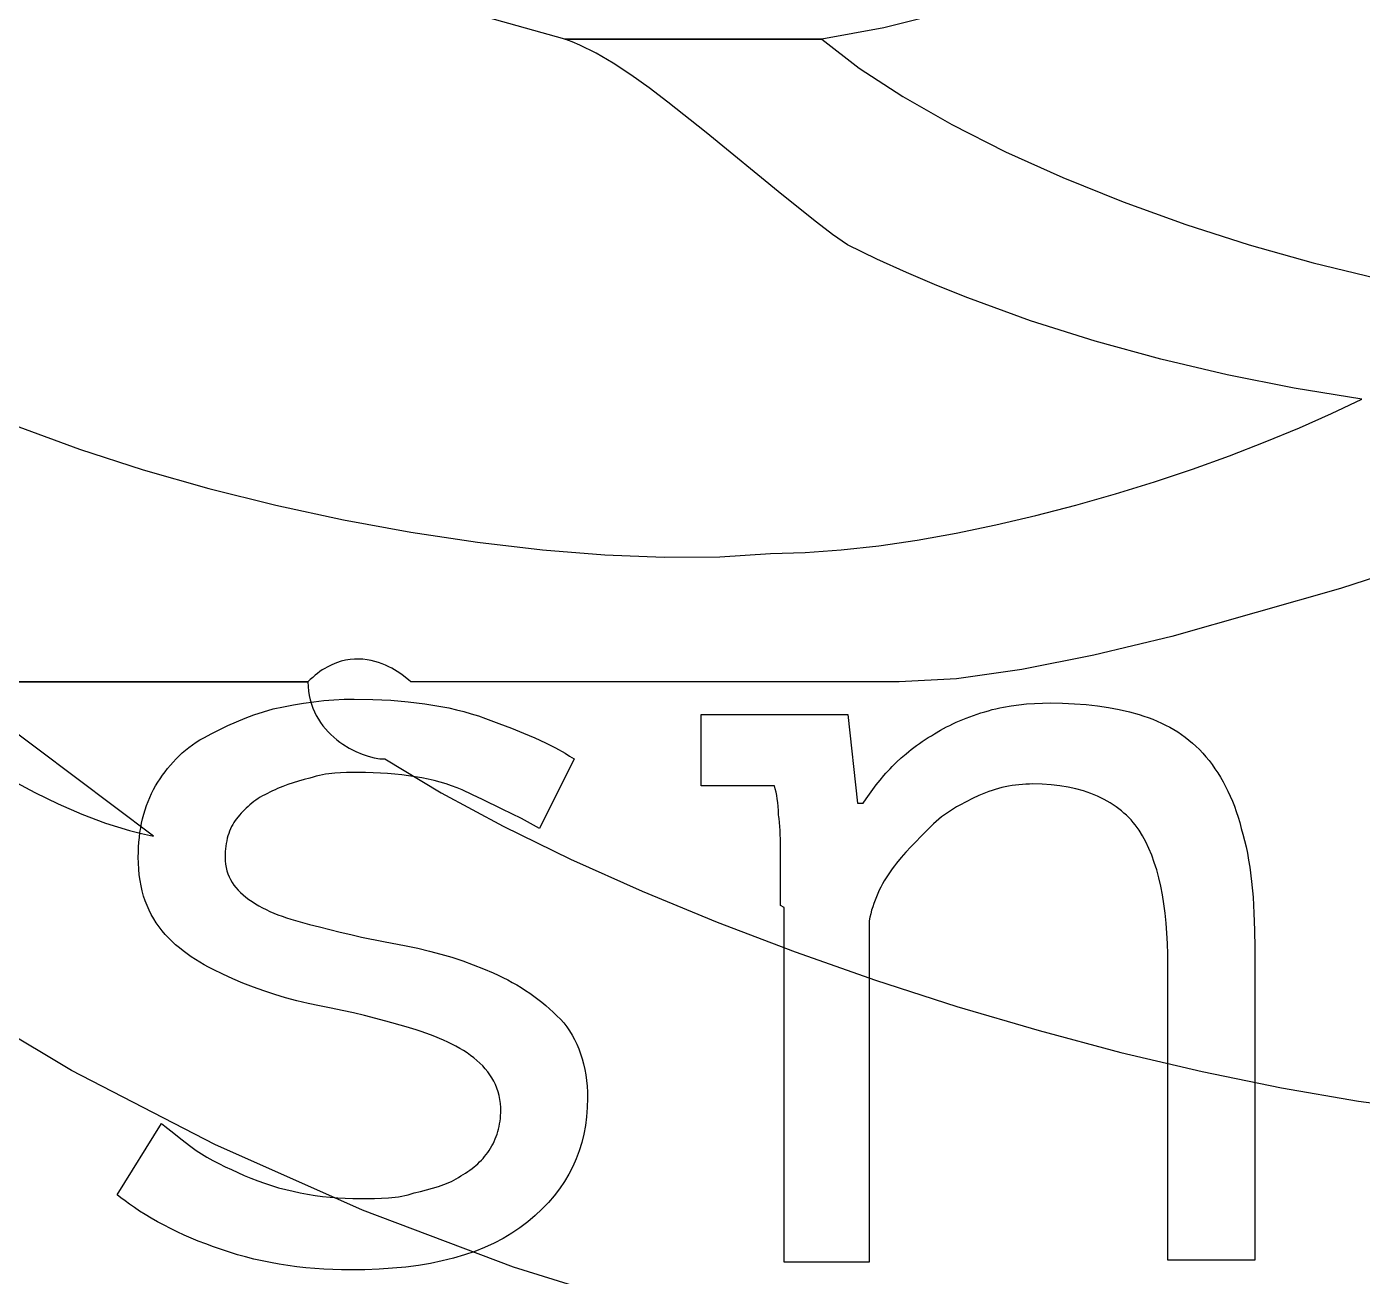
# Model space of a CAD drawing. Extents: x 111.8 to 210.7, y -80.1 to -34.2.
# Drawn here: x 198.158 to 199.99, y -75.881 to -74.166 of the extents above; entities that cross this region are included whole.
import ezdxf

# ---------------------------------------------------------------- set-up
doc = ezdxf.new("R2010")
doc.units = 0
doc.layers.add('BLACK', color=7, linetype='CONTINUOUS')

msp = doc.modelspace()

# ---------------------------------------------------------------- linework, layer by layer
at = {"layer": 'BLACK', "linetype": 'CONTINUOUS'}
for p, q in [((198.896098, -74.183476), (198.644803, -74.112939)), ((199.415966, -74.147518), (199.333537, -74.167822)), ((199.333537, -74.167822), (199.248783, -74.183476)), ((198.906219, -74.187189), (198.896098, -74.183476)), ((198.896098, -74.183476), (199.248783, -74.183476)), ((199.248783, -74.183476), (198.896098, -74.183476)), ((198.916728, -74.191683), (198.906219, -74.187189)), ((198.938804, -74.202834), (198.916728, -74.191683)), ((199.248783, -74.183476), (199.299836, -74.223085)), ((198.962121, -74.216568), (198.938804, -74.202834)), ((198.986471, -74.232524), (198.962121, -74.216568)), ((199.011647, -74.25034), (198.986471, -74.232524)), ((199.299836, -74.223085), (199.35962, -74.262281)), ((199.037444, -74.269653), (199.011647, -74.25034)), ((199.090072, -74.311329), (199.037444, -74.269653)), ((199.35962, -74.262281), (199.426947, -74.300649)), ((199.426947, -74.300649), (199.500628, -74.337778)), ((199.193675, -74.396746), (199.090072, -74.311329)), ((199.500628, -74.337778), (199.579475, -74.373254)), ((199.579475, -74.373254), (199.662301, -74.406663)), ((199.241344, -74.434701), (199.193675, -74.396746)), ((199.662301, -74.406663), (199.747916, -74.437592)), ((199.263421, -74.451225), (199.241344, -74.434701)), ((199.747916, -74.437592), (199.835132, -74.465628)), ((199.284053, -74.46563), (199.263421, -74.451225)), ((199.324136, -74.485055), (199.284053, -74.46563)), ((199.835132, -74.465628), (199.922762, -74.490357)), ((199.364993, -74.503654), (199.324136, -74.485055)), ((199.922762, -74.490357), (200.009617, -74.511367)), ((199.406575, -74.521426), (199.364993, -74.503654)), ((199.448827, -74.538372), (199.406575, -74.521426)), ((199.535141, -74.569783), (199.448827, -74.538372)), ((199.62352, -74.597888), (199.535141, -74.569783)), ((199.713553, -74.622687), (199.62352, -74.597888)), ((199.804825, -74.644179), (199.713553, -74.622687)), ((199.896922, -74.662365), (199.804825, -74.644179)), ((199.989433, -74.677244), (199.896922, -74.662365)), ((199.948161, -74.697057), (199.989433, -74.677244)), ((199.903946, -74.716714), (199.948161, -74.697057)), ((198.14663, -74.715266), (198.229946, -74.745928)), ((199.857147, -74.736062), (199.903946, -74.716714)), ((198.229946, -74.745928), (198.317189, -74.774163)), ((199.808127, -74.754944), (199.857147, -74.736062)), ((199.757247, -74.773207), (199.808127, -74.754944)), ((198.317189, -74.774163), (198.407325, -74.799814)), ((199.704869, -74.790695), (199.757247, -74.773207)), ((198.407325, -74.799814), (198.49932, -74.822726)), ((199.651354, -74.807253), (199.704869, -74.790695)), ((198.49932, -74.822726), (198.592142, -74.842746)), ((199.542362, -74.83696), (199.597064, -74.822726)), ((199.597064, -74.822726), (199.651354, -74.807253)), ((199.487607, -74.849798), (199.542362, -74.83696)), ((198.592142, -74.842746), (198.684758, -74.859718)), ((198.684758, -74.859718), (198.776133, -74.873486)), ((199.433162, -74.861087), (199.487607, -74.849798)), ((200.205463, -74.857999), (199.960303, -74.936872)), ((198.776133, -74.873486), (198.865235, -74.883896)), ((199.275304, -74.884103), (199.326649, -74.878394)), ((199.326649, -74.878394), (199.379389, -74.87067)), ((199.379389, -74.87067), (199.433162, -74.861087)), ((198.865235, -74.883896), (198.95103, -74.890794)), ((198.95103, -74.890794), (199.032486, -74.894023)), ((199.032486, -74.894023), (199.108568, -74.893428)), ((199.108568, -74.893428), (199.178244, -74.888856)), ((199.178244, -74.888856), (199.225715, -74.887642)), ((199.225715, -74.887642), (199.275304, -74.884103)), ((199.960303, -74.936872), (199.728782, -75.002932)), ((199.728782, -75.002932), (199.621881, -75.028704)), ((198.576216, -75.041665), (198.569735, -75.044952)), ((198.582632, -75.039011), (198.576216, -75.041665)), ((198.588971, -75.036951), (198.582632, -75.039011)), ((198.59522, -75.035446), (198.588971, -75.036951)), ((198.601365, -75.034458), (198.59522, -75.035446)), ((198.607394, -75.033948), (198.601365, -75.034458)), ((198.613295, -75.033877), (198.607394, -75.033948)), ((198.619053, -75.034206), (198.613295, -75.033877)), ((198.624656, -75.034897), (198.619053, -75.034206)), ((198.630091, -75.035911), (198.624656, -75.034897)), ((198.635345, -75.037209), (198.630091, -75.035911)), ((198.640406, -75.038752), (198.635345, -75.037209)), ((198.64526, -75.040503), (198.640406, -75.038752)), ((198.649895, -75.04242), (198.64526, -75.040503)), ((198.654297, -75.044468), (198.649895, -75.04242)), ((199.621881, -75.028704), (199.522886, -75.048327)), ((198.546729, -75.062), (198.543424, -75.065204)), ((198.550034, -75.058998), (198.546729, -75.062)), ((198.553335, -75.056193), (198.550034, -75.058998)), ((198.556631, -75.05358), (198.553335, -75.056193)), ((198.55992, -75.051154), (198.556631, -75.05358)), ((198.563202, -75.048911), (198.55992, -75.051154)), ((198.566474, -75.046845), (198.563202, -75.048911)), ((198.569735, -75.044952), (198.566474, -75.046845)), ((198.658453, -75.046605), (198.654297, -75.044468)), ((198.662352, -75.048794), (198.658453, -75.046605)), ((198.665979, -75.050996), (198.662352, -75.048794)), ((198.672368, -75.055284), (198.665979, -75.050996)), ((198.677517, -75.059159), (198.672368, -75.055284)), ((198.681323, -75.062311), (198.677517, -75.059159)), ((199.433293, -75.060821), (199.354602, -75.065204)), ((199.522886, -75.048327), (199.433293, -75.060821)), ((198.331797, -75.276818), (198.049636, -75.065202)), ((198.049636, -75.065202), (198.543414, -75.065202)), ((198.543414, -75.065202), (198.049636, -75.065202)), ((198.543414, -75.065202), (198.543617, -75.071711)), ((198.543415, -75.065202), (198.543414, -75.065202)), ((198.543415, -75.065203), (198.543415, -75.065202)), ((198.543416, -75.065203), (198.543415, -75.065203)), ((198.543417, -75.065203), (198.543416, -75.065203)), ((198.543418, -75.065203), (198.543417, -75.065203)), ((198.543419, -75.065203), (198.543418, -75.065203)), ((198.54342, -75.065204), (198.543419, -75.065203)), ((198.543422, -75.065204), (198.54342, -75.065204)), ((198.543424, -75.065204), (198.543422, -75.065204)), ((198.543617, -75.071711), (198.544214, -75.078013)), ((198.544214, -75.078013), (198.545186, -75.08411)), ((198.684492, -75.065204), (198.681323, -75.062311)), ((199.354602, -75.065204), (198.684492, -75.065204)), ((198.509797, -75.099262), (198.523687, -75.096693)), ((198.523687, -75.096693), (198.537578, -75.094435)), ((198.537578, -75.094435), (198.551468, -75.092518)), ((198.545186, -75.08411), (198.546513, -75.089999)), ((198.546513, -75.089999), (198.548176, -75.095682)), ((198.548176, -75.095682), (198.550155, -75.101159)), ((198.551468, -75.092518), (198.565359, -75.090973)), ((198.565359, -75.090973), (198.57925, -75.089831)), ((198.57925, -75.089831), (198.59314, -75.089123)), ((198.59314, -75.089123), (198.607031, -75.08888)), ((198.607031, -75.08888), (198.632451, -75.089258)), ((198.632451, -75.089258), (198.657095, -75.09041)), ((198.657095, -75.09041), (198.680933, -75.092369)), ((198.680933, -75.092369), (198.703935, -75.095164)), ((198.703935, -75.095164), (198.726068, -75.098828)), ((199.497809, -75.099752), (199.508253, -75.097918)), ((199.508253, -75.097918), (199.518851, -75.096486)), ((199.518851, -75.096486), (199.529574, -75.095427)), ((199.529574, -75.095427), (199.54039, -75.094708)), ((199.54039, -75.094708), (199.551268, -75.0943)), ((199.551268, -75.0943), (199.562177, -75.094171)), ((199.562177, -75.094171), (199.57891, -75.094419)), ((199.57891, -75.094419), (199.595332, -75.095163)), ((199.595332, -75.095163), (199.611383, -75.096403)), ((199.611383, -75.096403), (199.627, -75.09814)), ((199.627, -75.09814), (199.64212, -75.100372)), ((198.445304, -75.119968), (198.457164, -75.115131)), ((198.457164, -75.115131), (198.469489, -75.110543)), ((198.469489, -75.110543), (198.482372, -75.106202)), ((198.482372, -75.106202), (198.495906, -75.102109)), ((198.495906, -75.102109), (198.509797, -75.099262)), ((198.550155, -75.101159), (198.552431, -75.106428)), ((198.552431, -75.106428), (198.554985, -75.111491)), ((198.554985, -75.111491), (198.557797, -75.116348)), ((198.557797, -75.116348), (198.560848, -75.120997)), ((198.726068, -75.098828), (198.736799, -75.100995)), ((198.736799, -75.100995), (198.747301, -75.103391)), ((198.747301, -75.103391), (198.757571, -75.106019)), ((198.757571, -75.106019), (198.767605, -75.108884)), ((198.767605, -75.108884), (198.777398, -75.111989)), ((198.777398, -75.111989), (198.786947, -75.115339)), ((198.786947, -75.115339), (198.805308, -75.122175)), ((199.083281, -75.207943), (199.083281, -75.110047)), ((199.083281, -75.110047), (199.284364, -75.110047)), ((199.284364, -75.110047), (199.297593, -75.231755)), ((199.437492, -75.118646), (199.442128, -75.116692)), ((199.442128, -75.116692), (199.446861, -75.114801)), ((199.446861, -75.114801), (199.451695, -75.112971)), ((199.451695, -75.112971), (199.456633, -75.111204)), ((199.456633, -75.111204), (199.46168, -75.109499)), ((199.46168, -75.109499), (199.466839, -75.107855)), ((199.466839, -75.107855), (199.472114, -75.106274)), ((199.472114, -75.106274), (199.47751, -75.104755)), ((199.47751, -75.104755), (199.482502, -75.103328)), ((199.482502, -75.103328), (199.487551, -75.102021)), ((199.487551, -75.102021), (199.492655, -75.10083)), ((199.492655, -75.10083), (199.497809, -75.099752)), ((199.64212, -75.100372), (199.656682, -75.103101)), ((199.656682, -75.103101), (199.670625, -75.106325)), ((199.670625, -75.106325), (199.683885, -75.110046)), ((199.683885, -75.110046), (199.690272, -75.112094)), ((199.690272, -75.112094), (199.696535, -75.114273)), ((199.696535, -75.114273), (199.702674, -75.116592)), ((199.702674, -75.116592), (199.708689, -75.119058)), ((198.411586, -75.135967), (198.422608, -75.130386)), ((198.422608, -75.130386), (198.433817, -75.125053)), ((198.433817, -75.125053), (198.445304, -75.119968)), ((198.560848, -75.120997), (198.564119, -75.125441)), ((198.564119, -75.125441), (198.56759, -75.129677)), ((198.56759, -75.129677), (198.571241, -75.133707)), ((198.571241, -75.133707), (198.575055, -75.13753)), ((198.805308, -75.122175), (198.822708, -75.128857)), ((198.822708, -75.128857), (198.839177, -75.135477)), ((199.403427, -75.136505), (199.411494, -75.131668)), ((199.411494, -75.131668), (199.419839, -75.127079)), ((199.419839, -75.127079), (199.424127, -75.124878)), ((199.424127, -75.124878), (199.428495, -75.122738)), ((199.428495, -75.122738), (199.432949, -75.120661)), ((199.432949, -75.120661), (199.437492, -75.118646)), ((199.708689, -75.119058), (199.714581, -75.12168)), ((199.714581, -75.12168), (199.720348, -75.124464)), ((199.720348, -75.124464), (199.725991, -75.127418)), ((199.725991, -75.127418), (199.73151, -75.130551)), ((199.73151, -75.130551), (199.736905, -75.13387)), ((199.736905, -75.13387), (199.742176, -75.137383)), ((198.380274, -75.155108), (198.385104, -75.151528)), ((198.385104, -75.151528), (198.390109, -75.148111)), ((198.390109, -75.148111), (198.395291, -75.144865)), ((198.395291, -75.144865), (198.400656, -75.141796)), ((198.400656, -75.141796), (198.411586, -75.135967)), ((198.575055, -75.13753), (198.57901, -75.141147)), ((198.57901, -75.141147), (198.583088, -75.144557)), ((198.583088, -75.144557), (198.587269, -75.14776)), ((198.587269, -75.14776), (198.591535, -75.150756)), ((198.591535, -75.150756), (198.60024, -75.15613)), ((198.839177, -75.135477), (198.854747, -75.142128)), ((198.854747, -75.142128), (198.869449, -75.148902)), ((198.869449, -75.148902), (198.883314, -75.155894)), ((199.37499, -75.155166), (199.378731, -75.152364)), ((199.378731, -75.152364), (199.382572, -75.149602)), ((199.382572, -75.149602), (199.386518, -75.146881)), ((199.386518, -75.146881), (199.390573, -75.144208)), ((199.390573, -75.144208), (199.39474, -75.141585)), ((199.39474, -75.141585), (199.399023, -75.139016)), ((199.399023, -75.139016), (199.403427, -75.136505)), ((199.742176, -75.137383), (199.747323, -75.141097)), ((199.747323, -75.141097), (199.752346, -75.145021)), ((199.752346, -75.145021), (199.757245, -75.149161)), ((199.757245, -75.149161), (199.76202, -75.153527)), ((199.76202, -75.153527), (199.766671, -75.158125)), ((198.358606, -75.175178), (198.362622, -75.170901)), ((198.362622, -75.170901), (198.366793, -75.166747)), ((198.366793, -75.166747), (198.371123, -75.162725)), ((198.371123, -75.162725), (198.375615, -75.158843)), ((198.375615, -75.158843), (198.380274, -75.155108)), ((198.60024, -75.15613), (198.609049, -75.160676)), ((198.609049, -75.160676), (198.617806, -75.164396)), ((198.617806, -75.164396), (198.626357, -75.16729)), ((198.626357, -75.16729), (198.634546, -75.169356)), ((198.634546, -75.169356), (198.64222, -75.170596)), ((198.64222, -75.170596), (198.649222, -75.17101)), ((198.649222, -75.17101), (198.726338, -75.21724)), ((198.908656, -75.170901), (198.861031, -75.266151)), ((198.883314, -75.155894), (198.896372, -75.163196)), ((198.896372, -75.163196), (198.902609, -75.166992)), ((198.902609, -75.166992), (198.908656, -75.170901)), ((199.351301, -75.175536), (199.357662, -75.169619)), ((199.357662, -75.169619), (199.364334, -75.163764)), ((199.364334, -75.163764), (199.367795, -75.16087)), ((199.367795, -75.16087), (199.371346, -75.158002)), ((199.371346, -75.158002), (199.37499, -75.155166)), ((199.766671, -75.158125), (199.771198, -75.162963)), ((199.771198, -75.162963), (199.7756, -75.168017)), ((199.7756, -75.168017), (199.779874, -75.173257)), ((198.344015, -75.193373), (198.34745, -75.188677)), ((198.34745, -75.188677), (198.351024, -75.184074)), ((198.351024, -75.184074), (198.354741, -75.179572)), ((198.354741, -75.179572), (198.358606, -75.175178)), ((198.580242, -75.190414), (198.576133, -75.190834)), ((198.58837, -75.18984), (198.580242, -75.190414)), ((198.596406, -75.189546), (198.58837, -75.18984)), ((198.604379, -75.189437), (198.596406, -75.189546)), ((198.612322, -75.189421), (198.604379, -75.189437)), ((198.622676, -75.189515), (198.612322, -75.189421)), ((198.632895, -75.189794), (198.622676, -75.189515)), ((198.642966, -75.190259), (198.632895, -75.189794)), ((198.652878, -75.19091), (198.642966, -75.190259)), ((199.336568, -75.190658), (199.33939, -75.187551)), ((199.33939, -75.187551), (199.342273, -75.18449)), ((199.342273, -75.18449), (199.345219, -75.181484)), ((199.345219, -75.181484), (199.351301, -75.175536)), ((199.779874, -75.173257), (199.784016, -75.178683)), ((199.784016, -75.178683), (199.788023, -75.184295)), ((199.788023, -75.184295), (199.791891, -75.190093)), ((199.791891, -75.190093), (199.795614, -75.196077)), ((198.137125, -75.199941), (198.168623, -75.217059)), ((198.331627, -75.212995), (198.33451, -75.207942)), ((198.33451, -75.207942), (198.337549, -75.203014)), ((198.337549, -75.203014), (198.340716, -75.198155)), ((198.340716, -75.198155), (198.344015, -75.193373)), ((198.508944, -75.208573), (198.505412, -75.209993)), ((198.51608, -75.205958), (198.508944, -75.208573)), ((198.523341, -75.203592), (198.51608, -75.205958)), ((198.530756, -75.201411), (198.523341, -75.203592)), ((198.538358, -75.199354), (198.530756, -75.201411)), ((198.546176, -75.197359), (198.538358, -75.199354)), ((198.550611, -75.195962), (198.546176, -75.197359)), ((198.554987, -75.194739), (198.550611, -75.195962)), ((198.559309, -75.193679), (198.554987, -75.194739)), ((198.563581, -75.19277), (198.559309, -75.193679)), ((198.567806, -75.192001), (198.563581, -75.19277)), ((198.571989, -75.191359), (198.567806, -75.192001)), ((198.576133, -75.190834), (198.571989, -75.191359)), ((198.66262, -75.191747), (198.652878, -75.19091)), ((198.672179, -75.19277), (198.66262, -75.191747)), ((198.681545, -75.19398), (198.672179, -75.19277)), ((198.690705, -75.195375), (198.681545, -75.19398)), ((198.699649, -75.196956), (198.690705, -75.195375)), ((198.708363, -75.198723), (198.699649, -75.196956)), ((198.716837, -75.200677), (198.708363, -75.198723)), ((198.72506, -75.202816), (198.716837, -75.200677)), ((198.733019, -75.205142), (198.72506, -75.202816)), ((198.740702, -75.207653), (198.733019, -75.205142)), ((198.748099, -75.210351), (198.740702, -75.207653)), ((199.183823, -75.207943), (199.083281, -75.207943)), ((199.18481, -75.212036), (199.183823, -75.207943)), ((199.318554, -75.213059), (199.323391, -75.20662)), ((199.323391, -75.20662), (199.328476, -75.200181)), ((199.328476, -75.200181), (199.333809, -75.193804)), ((199.333809, -75.193804), (199.336568, -75.190658)), ((199.504935, -75.208335), (199.50033, -75.209265)), ((199.509575, -75.207528), (199.504935, -75.208335)), ((199.514254, -75.206846), (199.509575, -75.207528)), ((199.518975, -75.206288), (199.514254, -75.206846)), ((199.523743, -75.205854), (199.518975, -75.206288)), ((199.528561, -75.205544), (199.523743, -75.205854)), ((199.533434, -75.205358), (199.528561, -75.205544)), ((199.538364, -75.205296), (199.533434, -75.205358)), ((199.551044, -75.205573), (199.538364, -75.205296)), ((199.563282, -75.206397), (199.551044, -75.205573)), ((199.575071, -75.207755), (199.563282, -75.206397)), ((199.586402, -75.209637), (199.575071, -75.207755)), ((199.795614, -75.196077), (199.799191, -75.202247)), ((199.799191, -75.202247), (199.802617, -75.208603)), ((199.802617, -75.208603), (199.805887, -75.215146)), ((198.168623, -75.217059), (198.200638, -75.232731)), ((198.324092, -75.229192), (198.326418, -75.223628)), ((198.326418, -75.223628), (198.328929, -75.218226)), ((198.328929, -75.218226), (198.331627, -75.212995)), ((198.475028, -75.225389), (198.472074, -75.227356)), ((198.478091, -75.223514), (198.475028, -75.225389)), ((198.481266, -75.22174), (198.478091, -75.223514)), ((198.484557, -75.220075), (198.481266, -75.22174)), ((198.487968, -75.218526), (198.484557, -75.220075)), ((198.491441, -75.216603), (198.487968, -75.218526)), ((198.494919, -75.214795), (198.491441, -75.216603)), ((198.498404, -75.213096), (198.494919, -75.214795)), ((198.5019, -75.211498), (198.498404, -75.213096)), ((198.505412, -75.209993), (198.5019, -75.211498)), ((198.726338, -75.21724), (198.811513, -75.263108)), ((198.755197, -75.213234), (198.748099, -75.210351)), ((198.769078, -75.220066), (198.755197, -75.213234)), ((198.782896, -75.226712), (198.769078, -75.220066)), ((198.810098, -75.239693), (198.782896, -75.226712)), ((199.185766, -75.216376), (199.18481, -75.212036)), ((199.18666, -75.220965), (199.185766, -75.216376)), ((199.187461, -75.225802), (199.18666, -75.220965)), ((199.188138, -75.230887), (199.187461, -75.225802)), ((199.305531, -75.231755), (199.309624, -75.225688)), ((199.309624, -75.225688), (199.313965, -75.219436)), ((199.313965, -75.219436), (199.318554, -75.213059)), ((199.455361, -75.225269), (199.446504, -75.229646)), ((199.464281, -75.221171), (199.455361, -75.225269)), ((199.468746, -75.219248), (199.464281, -75.221171)), ((199.473216, -75.21745), (199.468746, -75.219248)), ((199.477693, -75.215776), (199.473216, -75.21745)), ((199.482182, -75.214226), (199.477693, -75.215776)), ((199.486686, -75.212799), (199.482182, -75.214226)), ((199.49121, -75.211497), (199.486686, -75.212799)), ((199.495756, -75.210319), (199.49121, -75.211497)), ((199.50033, -75.209265), (199.495756, -75.210319)), ((199.597269, -75.21203), (199.586402, -75.209637)), ((199.607662, -75.214923), (199.597269, -75.21203)), ((199.617575, -75.218305), (199.607662, -75.214923)), ((199.622349, -75.220175), (199.617575, -75.218305)), ((199.626999, -75.222163), (199.622349, -75.220175)), ((199.631526, -75.224267), (199.626999, -75.222163)), ((199.635928, -75.226486), (199.631526, -75.224267)), ((199.640204, -75.228819), (199.635928, -75.226486)), ((199.805887, -75.215146), (199.808999, -75.221874)), ((199.808999, -75.221874), (199.811948, -75.228788)), ((198.200638, -75.232731), (198.233066, -75.246749)), ((198.318232, -75.246784), (198.319999, -75.240778)), ((198.319999, -75.240778), (198.321953, -75.234911)), ((198.321953, -75.234911), (198.324092, -75.229192)), ((198.45411, -75.243082), (198.451884, -75.245515)), ((198.456413, -75.240681), (198.45411, -75.243082)), ((198.458797, -75.238318), (198.456413, -75.240681)), ((198.461266, -75.236002), (198.458797, -75.238318)), ((198.463825, -75.23374), (198.461266, -75.236002)), ((198.466477, -75.231539), (198.463825, -75.23374)), ((198.469225, -75.229409), (198.466477, -75.231539)), ((198.472074, -75.227356), (198.469225, -75.229409)), ((198.823358, -75.246153), (198.810098, -75.239693)), ((199.18866, -75.23622), (199.188138, -75.230887)), ((199.188995, -75.241801), (199.18866, -75.23622)), ((199.189084, -75.244685), (199.188995, -75.241801)), ((199.189114, -75.24763), (199.189084, -75.244685)), ((199.297593, -75.231755), (199.305531, -75.231755)), ((199.420924, -75.244761), (199.416887, -75.247611)), ((199.425039, -75.242013), (199.420924, -75.244761)), ((199.429224, -75.239361), (199.425039, -75.242013)), ((199.43347, -75.236803), (199.429224, -75.239361)), ((199.437771, -75.234333), (199.43347, -75.236803)), ((199.446504, -75.229646), (199.437771, -75.234333)), ((199.644352, -75.231263), (199.640204, -75.228819)), ((199.648373, -75.233818), (199.644352, -75.231263)), ((199.652265, -75.236482), (199.648373, -75.233818)), ((199.656028, -75.239253), (199.652265, -75.236482)), ((199.659659, -75.242131), (199.656028, -75.239253)), ((199.663159, -75.245113), (199.659659, -75.242131)), ((199.666525, -75.248198), (199.663159, -75.245113)), ((199.811948, -75.228788), (199.81473, -75.235888)), ((199.81473, -75.235888), (199.817341, -75.243175)), ((199.817341, -75.243175), (199.819779, -75.250647)), ((198.233066, -75.246749), (198.265804, -75.258907)), ((198.265804, -75.258907), (198.298749, -75.268999)), ((198.314046, -75.265562), (198.315255, -75.259184)), ((198.315255, -75.259184), (198.316651, -75.252922)), ((198.316651, -75.252922), (198.318232, -75.246784)), ((198.44024, -75.260904), (198.43869, -75.263794)), ((198.441914, -75.258125), (198.44024, -75.260904)), ((198.443713, -75.255463), (198.441914, -75.258125)), ((198.445635, -75.252921), (198.443713, -75.255463)), ((198.449733, -75.247971), (198.445635, -75.252921)), ((198.451884, -75.245515), (198.449733, -75.247971)), ((198.811513, -75.263108), (198.903715, -75.308253)), ((198.836309, -75.252674), (198.823358, -75.246153)), ((198.848887, -75.25932), (198.836309, -75.252674)), ((198.861031, -75.266151), (198.848887, -75.25932)), ((199.18958, -75.250141), (199.189114, -75.24763)), ((199.189988, -75.25271), (199.18958, -75.250141)), ((199.190644, -75.258007), (199.189988, -75.25271)), ((199.191114, -75.26349), (199.190644, -75.258007)), ((199.19143, -75.269128), (199.191114, -75.26349)), ((199.398135, -75.263504), (199.384286, -75.277436)), ((199.401668, -75.260093), (199.398135, -75.263504)), ((199.405318, -75.256802), (199.401668, -75.260093)), ((199.409076, -75.253627), (199.405318, -75.256802)), ((199.412935, -75.250565), (199.409076, -75.253627)), ((199.416887, -75.247611), (199.412935, -75.250565)), ((199.669759, -75.251385), (199.666525, -75.248198)), ((199.672857, -75.254673), (199.669759, -75.251385)), ((199.67582, -75.258059), (199.672857, -75.254673)), ((199.678646, -75.261542), (199.67582, -75.258059)), ((199.681335, -75.265122), (199.678646, -75.261542)), ((199.819779, -75.250647), (199.822038, -75.258306)), ((199.822038, -75.258306), (199.824115, -75.26615)), ((198.298749, -75.268999), (198.315266, -75.273206)), ((198.311534, -75.285317), (198.312186, -75.278636)), ((198.312186, -75.278636), (198.313023, -75.272049)), ((198.313023, -75.272049), (198.314046, -75.265562)), ((198.315266, -75.273206), (198.331797, -75.276818)), ((198.432799, -75.279798), (198.431992, -75.283282)), ((198.433729, -75.276404), (198.432799, -75.279798)), ((198.434783, -75.273102), (198.433729, -75.276404)), ((198.435961, -75.269897), (198.434783, -75.273102)), ((198.437263, -75.266794), (198.435961, -75.269897)), ((198.43869, -75.263794), (198.437263, -75.266794)), ((199.191621, -75.27489), (199.19143, -75.269128)), ((199.191719, -75.280745), (199.191621, -75.27489)), ((199.19176, -75.29261), (199.191719, -75.280745)), ((199.384286, -75.277436), (199.377439, -75.28448)), ((199.683885, -75.268796), (199.681335, -75.265122)), ((199.688691, -75.276515), (199.683885, -75.268796)), ((199.693187, -75.284785), (199.688691, -75.276515)), ((199.824115, -75.26615), (199.826503, -75.274242)), ((199.826503, -75.274242), (199.828708, -75.28264)), ((198.310697, -75.305838), (198.31079, -75.298925)), ((198.31079, -75.298925), (198.311069, -75.292082)), ((198.311069, -75.292082), (198.311534, -75.285317)), ((198.430008, -75.29803), (198.429822, -75.301901)), ((198.430318, -75.294229), (198.430008, -75.29803)), ((198.430752, -75.290501), (198.430318, -75.294229)), ((198.43131, -75.286851), (198.430752, -75.290501)), ((198.431992, -75.283282), (198.43131, -75.286851)), ((199.19176, -75.337589), (199.19176, -75.29261)), ((199.364054, -75.298877), (199.357579, -75.306292)), ((199.370685, -75.291616), (199.364054, -75.298877)), ((199.377439, -75.28448), (199.370685, -75.291616)), ((199.697373, -75.293597), (199.693187, -75.284785)), ((199.701248, -75.302944), (199.697373, -75.293597)), ((199.828708, -75.28264), (199.830736, -75.291341)), ((199.830736, -75.291341), (199.832589, -75.300339)), ((199.832589, -75.300339), (199.834272, -75.309633)), ((198.310852, -75.314149), (198.310697, -75.305838)), ((198.311312, -75.322215), (198.310852, -75.314149)), ((198.429822, -75.301901), (198.42976, -75.305838)), ((198.42976, -75.305838), (198.429915, -75.310708)), ((198.429915, -75.310708), (198.430375, -75.315399)), ((198.430375, -75.315399), (198.431138, -75.319919)), ((198.903715, -75.308253), (199.001909, -75.352314)), ((199.348225, -75.317774), (199.345218, -75.321712)), ((199.35129, -75.313894), (199.348225, -75.317774)), ((199.357579, -75.306292), (199.35129, -75.313894)), ((199.704814, -75.312818), (199.701248, -75.302944)), ((199.70807, -75.323212), (199.704814, -75.312818)), ((199.834272, -75.309633), (199.835788, -75.319217)), ((198.312075, -75.33004), (198.311312, -75.322215)), ((198.313136, -75.33763), (198.312075, -75.33004)), ((198.431138, -75.319919), (198.432199, -75.324277)), ((198.432199, -75.324277), (198.433555, -75.328479)), ((198.433555, -75.328479), (198.435202, -75.332535)), ((198.435202, -75.332535), (198.437135, -75.33645)), ((198.437135, -75.33645), (198.439351, -75.340234)), ((199.336846, -75.333898), (199.334304, -75.338083)), ((199.339513, -75.329774), (199.336846, -75.333898)), ((199.342303, -75.325712), (199.339513, -75.329774)), ((199.345218, -75.321712), (199.342303, -75.325712)), ((199.711015, -75.334117), (199.70807, -75.323212)), ((199.713651, -75.345525), (199.711015, -75.334117)), ((199.835788, -75.319217), (199.838336, -75.339241)), ((198.314492, -75.344986), (198.313136, -75.33763)), ((198.316139, -75.352115), (198.314492, -75.344986)), ((198.318072, -75.359018), (198.316139, -75.352115)), ((198.439351, -75.340234), (198.441846, -75.343894)), ((198.441846, -75.343894), (198.444617, -75.347438)), ((198.444617, -75.347438), (198.447659, -75.350873)), ((198.447659, -75.350873), (198.450968, -75.354207)), ((198.450968, -75.354207), (198.454541, -75.357449)), ((199.001909, -75.352314), (199.105064, -75.394927)), ((199.19176, -75.371984), (199.19176, -75.337589)), ((199.327421, -75.351013), (199.325374, -75.355447)), ((199.329591, -75.346641), (199.327421, -75.351013)), ((199.331885, -75.342331), (199.329591, -75.346641)), ((199.334304, -75.338083), (199.331885, -75.342331)), ((199.715976, -75.35743), (199.713651, -75.345525)), ((199.838336, -75.339241), (199.840263, -75.360382)), ((198.320288, -75.3657), (198.318072, -75.359018)), ((198.322784, -75.372166), (198.320288, -75.3657)), ((198.325554, -75.378418), (198.322784, -75.372166)), ((198.454541, -75.357449), (198.458373, -75.360605)), ((198.458373, -75.360605), (198.462461, -75.363684)), ((198.462461, -75.363684), (198.466801, -75.366692)), ((198.466801, -75.366692), (198.471359, -75.369608)), ((198.471359, -75.369608), (198.476098, -75.372403)), ((198.476098, -75.372403), (198.481016, -75.375081)), ((199.197051, -75.374629), (199.19176, -75.371984)), ((199.319979, -75.36912), (199.318429, -75.373802)), ((199.321653, -75.364501), (199.319979, -75.36912)), ((199.323452, -75.359943), (199.321653, -75.364501)), ((199.325374, -75.355447), (199.323452, -75.359943)), ((199.717991, -75.369824), (199.715976, -75.35743)), ((199.719697, -75.382698), (199.717991, -75.369824)), ((199.840263, -75.360382), (199.841601, -75.382608)), ((198.328596, -75.384461), (198.325554, -75.378418)), ((198.331905, -75.390298), (198.328596, -75.384461)), ((198.335478, -75.395934), (198.331905, -75.390298)), ((198.481016, -75.375081), (198.486108, -75.377648)), ((198.486108, -75.377648), (198.49137, -75.380106)), ((198.49137, -75.380106), (198.4968, -75.382459)), ((198.4968, -75.382459), (198.502392, -75.384711)), ((198.502392, -75.384711), (198.508143, -75.386867)), ((198.508143, -75.386867), (198.514049, -75.388929)), ((198.514049, -75.388929), (198.520106, -75.390903)), ((198.520106, -75.390903), (198.52631, -75.392791)), ((199.197051, -75.861462), (199.197051, -75.374629)), ((199.314522, -75.38822), (199.313468, -75.39315)), ((199.3157, -75.383352), (199.314522, -75.38822)), ((199.317002, -75.378546), (199.3157, -75.383352)), ((199.318429, -75.373802), (199.317002, -75.378546)), ((199.721092, -75.396044), (199.719697, -75.382698)), ((199.841601, -75.382608), (199.842382, -75.405888)), ((198.33931, -75.401373), (198.335478, -75.395934)), ((198.343399, -75.406617), (198.33931, -75.401373)), ((198.347739, -75.411672), (198.343399, -75.406617)), ((198.52631, -75.392791), (198.532658, -75.394598)), ((198.532658, -75.394598), (198.545768, -75.397982)), ((198.545768, -75.397982), (198.559406, -75.401088)), ((198.559406, -75.401088), (198.573421, -75.404938)), ((198.573421, -75.404938), (198.587683, -75.408571)), ((198.587683, -75.408571), (198.602194, -75.412018)), ((199.105064, -75.394927), (199.212145, -75.435733)), ((199.313468, -75.39315), (199.313468, -75.861462)), ((199.722177, -75.409856), (199.721092, -75.396044)), ((199.722952, -75.424125), (199.722177, -75.409856)), ((199.842382, -75.405888), (199.842635, -75.430192)), ((198.352296, -75.416541), (198.347739, -75.411672)), ((198.357035, -75.421232), (198.352296, -75.416541)), ((198.361953, -75.425752), (198.357035, -75.421232)), ((198.367045, -75.43011), (198.361953, -75.425752)), ((198.602194, -75.412018), (198.616953, -75.41531)), ((198.616953, -75.41531), (198.647215, -75.421552)), ((198.647215, -75.421552), (198.678468, -75.427547)), ((198.678468, -75.427547), (198.694328, -75.430766)), ((199.723417, -75.438844), (199.722952, -75.424125)), ((198.372308, -75.434313), (198.367045, -75.43011)), ((198.377737, -75.438368), (198.372308, -75.434313)), ((198.383329, -75.442284), (198.377737, -75.438368)), ((198.38908, -75.446068), (198.383329, -75.442284)), ((198.394986, -75.449728), (198.38908, -75.446068)), ((198.694328, -75.430766), (198.710095, -75.434451)), ((198.710095, -75.434451), (198.725675, -75.438569)), ((198.725675, -75.438569), (198.740976, -75.443091)), ((198.740976, -75.443091), (198.755906, -75.447985)), ((199.212145, -75.435733), (199.322119, -75.474369)), ((199.723572, -75.454005), (199.723417, -75.438844)), ((199.842635, -75.430192), (199.842635, -75.858817)), ((198.401043, -75.453271), (198.394986, -75.449728)), ((198.407248, -75.456707), (198.401043, -75.453271)), ((198.413595, -75.460041), (198.407248, -75.456707)), ((198.426706, -75.466438), (198.413595, -75.460041)), ((198.755906, -75.447985), (198.77037, -75.453219)), ((198.77037, -75.453219), (198.784276, -75.458764)), ((198.784276, -75.458764), (198.797531, -75.464588)), ((198.797531, -75.464588), (198.804385, -75.467627)), ((199.723572, -75.858817), (199.723572, -75.454005)), ((198.440343, -75.472526), (198.426706, -75.466438)), ((198.454358, -75.47835), (198.440343, -75.472526)), ((198.468621, -75.483895), (198.454358, -75.47835)), ((198.804385, -75.467627), (198.81106, -75.470789)), ((198.81106, -75.470789), (198.817565, -75.474076)), ((198.817565, -75.474076), (198.823907, -75.477486)), ((198.823907, -75.477486), (198.830094, -75.481021)), ((198.830094, -75.481021), (198.836133, -75.48468)), ((199.322119, -75.474369), (199.433953, -75.510473)), ((198.218921, -75.598457), (198.030289, -75.485813)), ((198.483131, -75.489129), (198.468621, -75.483895)), ((198.49789, -75.494023), (198.483131, -75.489129)), ((198.512897, -75.498545), (198.49789, -75.494023)), ((198.528152, -75.502663), (198.512897, -75.498545)), ((198.836133, -75.48468), (198.842034, -75.488462)), ((198.842034, -75.488462), (198.847802, -75.492369)), ((198.847802, -75.492369), (198.853446, -75.4964)), ((198.853446, -75.4964), (198.858974, -75.500555)), ((198.858974, -75.500555), (198.864394, -75.504834)), ((198.543655, -75.506348), (198.528152, -75.502663)), ((198.559406, -75.509567), (198.543655, -75.506348)), ((198.575157, -75.512663), (198.559406, -75.509567)), ((198.59066, -75.515975), (198.575157, -75.512663)), ((198.605915, -75.519474), (198.59066, -75.515975)), ((198.620922, -75.523127), (198.605915, -75.519474)), ((198.864394, -75.504834), (198.869713, -75.509236)), ((198.869713, -75.509236), (198.874939, -75.513763)), ((198.874939, -75.513763), (198.880079, -75.518414)), ((198.880079, -75.518414), (198.885142, -75.523189)), ((199.433953, -75.510473), (199.546614, -75.543684)), ((198.650191, -75.530775), (198.620922, -75.523127)), ((198.678468, -75.538672), (198.650191, -75.530775)), ((198.885142, -75.523189), (198.890135, -75.528088)), ((198.890135, -75.528088), (198.894476, -75.533172)), ((198.894476, -75.533172), (198.898564, -75.538501)), ((198.898564, -75.538501), (198.902396, -75.54407)), ((198.692106, -75.54277), (198.678468, -75.538672)), ((198.698729, -75.544921), (198.692106, -75.54277)), ((198.705216, -75.547147), (198.698729, -75.544921)), ((198.711564, -75.549449), (198.705216, -75.547147)), ((198.717769, -75.551834), (198.711564, -75.549449)), ((198.723826, -75.554303), (198.717769, -75.551834)), ((198.729732, -75.556862), (198.723826, -75.554303)), ((198.735483, -75.559513), (198.729732, -75.556862)), ((198.902396, -75.54407), (198.905969, -75.549875)), ((198.905969, -75.549875), (198.909278, -75.555913)), ((198.909278, -75.555913), (198.91232, -75.562179)), ((199.546614, -75.543684), (199.659068, -75.57364)), ((198.741075, -75.562262), (198.735483, -75.559513)), ((198.746504, -75.565111), (198.741075, -75.562262)), ((198.751766, -75.568065), (198.746504, -75.565111)), ((198.756858, -75.571128), (198.751766, -75.568065)), ((198.761776, -75.574302), (198.756858, -75.571128)), ((198.766515, -75.577594), (198.761776, -75.574302)), ((198.91232, -75.562179), (198.915091, -75.56867)), ((198.915091, -75.56867), (198.917586, -75.575382)), ((199.659068, -75.57364), (199.770282, -75.59998)), ((198.771073, -75.581005), (198.766515, -75.577594)), ((198.775413, -75.58454), (198.771073, -75.581005)), ((198.779501, -75.588204), (198.775413, -75.58454)), ((198.783334, -75.591999), (198.779501, -75.588204)), ((198.786906, -75.595929), (198.783334, -75.591999)), ((198.917586, -75.575382), (198.919802, -75.582311)), ((198.919802, -75.582311), (198.921736, -75.589454)), ((198.921736, -75.589454), (198.923382, -75.596805)), ((198.41556, -75.700044), (198.218921, -75.598457)), ((198.790216, -75.599999), (198.786906, -75.595929)), ((198.793257, -75.604213), (198.790216, -75.599999)), ((198.796028, -75.608574), (198.793257, -75.604213)), ((198.798523, -75.613086), (198.796028, -75.608574)), ((198.923382, -75.596805), (198.924738, -75.604362)), ((198.924738, -75.604362), (198.925799, -75.612121)), ((199.770282, -75.59998), (199.879223, -75.622342)), ((198.800739, -75.617753), (198.798523, -75.613086)), ((198.802673, -75.622579), (198.800739, -75.617753)), ((198.804319, -75.627567), (198.802673, -75.622579)), ((198.805675, -75.632723), (198.804319, -75.627567)), ((198.925799, -75.612121), (198.926562, -75.620077)), ((198.926562, -75.620077), (198.927023, -75.628227)), ((198.927023, -75.628227), (198.927177, -75.636567)), ((199.879223, -75.622342), (199.984857, -75.640364)), ((198.806736, -75.638049), (198.805675, -75.632723)), ((198.807499, -75.643549), (198.806736, -75.638049)), ((198.80796, -75.649227), (198.807499, -75.643549)), ((198.927177, -75.636567), (198.926866, -75.649311)), ((199.984857, -75.640364), (200.086152, -75.653685)), ((198.807122, -75.667821), (198.807556, -75.664069)), ((198.807556, -75.664069), (198.807866, -75.660255)), ((198.807866, -75.660255), (198.808052, -75.65638)), ((198.808088, -75.654098), (198.80796, -75.649227)), ((198.808052, -75.65638), (198.808088, -75.654098)), ((198.925932, -75.661749), (198.924369, -75.673885)), ((198.926866, -75.649311), (198.925932, -75.661749)), ((198.281594, -75.768859), (198.342447, -75.670963)), ((198.342447, -75.670963), (198.347284, -75.67489)), ((198.347284, -75.67489), (198.359315, -75.684523)), ((198.359315, -75.684523), (198.366865, -75.690471)), ((198.803092, -75.685649), (198.804146, -75.682208)), ((198.804146, -75.682208), (198.805076, -75.678704)), ((198.805076, -75.678704), (198.805882, -75.675138)), ((198.805882, -75.675138), (198.806564, -75.671511)), ((198.806564, -75.671511), (198.807122, -75.667821)), ((198.924369, -75.673885), (198.922175, -75.685722)), ((198.366865, -75.690471), (198.374818, -75.696636)), ((198.374818, -75.696636), (198.382709, -75.702615)), ((198.382709, -75.702615), (198.390073, -75.708004)), ((198.6184, -75.790059), (198.41556, -75.700044)), ((198.794162, -75.704997), (198.79596, -75.701927)), ((198.79596, -75.701927), (198.797635, -75.698796)), ((198.797635, -75.698796), (198.799185, -75.695602)), ((198.799185, -75.695602), (198.800611, -75.692346)), ((198.800611, -75.692346), (198.801913, -75.689029)), ((198.801913, -75.689029), (198.803092, -75.685649)), ((198.919345, -75.697264), (198.915875, -75.708516)), ((198.922175, -75.685722), (198.919345, -75.697264)), ((198.390073, -75.708004), (198.393606, -75.710454)), ((198.393606, -75.710454), (198.397256, -75.712846)), ((198.397256, -75.712846), (198.401014, -75.715184)), ((198.401014, -75.715184), (198.404873, -75.717471)), ((198.404873, -75.717471), (198.412862, -75.72191)), ((198.779078, -75.72391), (198.781462, -75.721498)), ((198.781462, -75.721498), (198.783765, -75.719001)), ((198.783765, -75.719001), (198.78599, -75.716411)), ((198.78599, -75.716411), (198.788142, -75.71372)), ((198.788142, -75.71372), (198.790223, -75.71092)), ((198.790223, -75.71092), (198.792239, -75.708004)), ((198.792239, -75.708004), (198.794162, -75.704997)), ((198.911763, -75.719481), (198.907003, -75.730163)), ((198.915875, -75.708516), (198.911763, -75.719481)), ((198.412862, -75.72191), (198.421161, -75.726194)), ((198.421161, -75.726194), (198.429708, -75.730354)), ((198.429708, -75.730354), (198.438442, -75.734421)), ((198.438442, -75.734421), (198.456218, -75.7424)), ((198.756609, -75.741067), (198.759784, -75.739058)), ((198.759784, -75.739058), (198.762846, -75.737026)), ((198.762846, -75.737026), (198.7658, -75.734962)), ((198.7658, -75.734962), (198.768649, -75.73286)), ((198.768649, -75.73286), (198.771398, -75.730712)), ((198.771398, -75.730712), (198.77405, -75.728509)), ((198.77405, -75.728509), (198.776608, -75.726245)), ((198.776608, -75.726245), (198.779078, -75.72391)), ((198.907003, -75.730163), (198.901591, -75.740567)), ((198.456218, -75.7424), (198.465267, -75.746245)), ((198.465267, -75.746245), (198.474533, -75.749841)), ((198.474533, -75.749841), (198.483984, -75.75319)), ((198.483984, -75.75319), (198.493591, -75.756291)), ((198.493591, -75.756291), (198.503322, -75.759143)), ((198.714585, -75.75998), (198.722456, -75.757613)), ((198.722456, -75.757613), (198.726253, -75.756341)), ((198.726253, -75.756341), (198.729954, -75.754999)), ((198.729954, -75.754999), (198.733554, -75.753579)), ((198.733554, -75.753579), (198.737049, -75.752074)), ((198.737049, -75.752074), (198.740436, -75.750476)), ((198.740436, -75.750476), (198.74371, -75.748777)), ((198.74371, -75.748777), (198.746868, -75.74697)), ((198.746868, -75.74697), (198.749906, -75.745046)), ((198.749906, -75.745046), (198.753318, -75.74306)), ((198.753318, -75.74306), (198.756609, -75.741067)), ((198.895525, -75.750695), (198.8888, -75.760551)), ((198.901591, -75.740567), (198.895525, -75.750695)), ((198.286802, -75.772946), (198.281594, -75.768859)), ((198.292507, -75.777251), (198.286802, -75.772946)), ((198.503322, -75.759143), (198.513145, -75.761748)), ((198.513145, -75.761748), (198.523031, -75.764104)), ((198.523031, -75.764104), (198.532948, -75.766212)), ((198.532948, -75.766212), (198.542983, -75.768073)), ((198.542983, -75.768073), (198.553205, -75.769685)), ((198.553205, -75.769685), (198.563551, -75.771049)), ((198.563551, -75.771049), (198.573958, -75.772166)), ((198.573958, -75.772166), (198.584366, -75.773034)), ((198.584366, -75.773034), (198.594711, -75.773654)), ((198.594711, -75.773654), (198.604933, -75.774026)), ((198.604933, -75.774026), (198.614968, -75.77415)), ((198.614968, -75.77415), (198.63473, -75.774026)), ((198.63473, -75.774026), (198.644455, -75.773732)), ((198.644455, -75.773732), (198.653995, -75.773158)), ((198.653995, -75.773158), (198.658675, -75.772737)), ((198.658675, -75.772737), (198.663286, -75.772212)), ((198.663286, -75.772212), (198.66782, -75.771571)), ((198.66782, -75.771571), (198.672268, -75.770801)), ((198.672268, -75.770801), (198.676623, -75.769892)), ((198.676623, -75.769892), (198.680877, -75.768832)), ((198.680877, -75.768832), (198.685023, -75.76761)), ((198.685023, -75.76761), (198.689052, -75.766212)), ((198.689052, -75.766212), (198.697853, -75.764218)), ((198.697853, -75.764218), (198.706374, -75.762161)), ((198.706374, -75.762161), (198.714585, -75.75998)), ((198.881412, -75.77014), (198.873358, -75.779466)), ((198.8888, -75.760551), (198.881412, -75.77014)), ((198.298709, -75.781742), (198.292507, -75.777251)), ((198.305406, -75.786387), (198.298709, -75.781742)), ((198.312599, -75.791157), (198.305406, -75.786387)), ((198.320289, -75.79602), (198.312599, -75.791157)), ((198.82563, -75.867985), (198.6184, -75.790059)), ((198.864633, -75.788532), (198.855234, -75.797342)), ((198.873358, -75.779466), (198.864633, -75.788532)), ((198.328474, -75.800945), (198.320289, -75.79602)), ((198.337156, -75.8059), (198.328474, -75.800945)), ((198.346096, -75.810742), (198.337156, -75.8059)), ((198.355098, -75.815367), (198.346096, -75.810742)), ((198.845156, -75.8059), (198.834458, -75.814056)), ((198.855234, -75.797342), (198.845156, -75.8059)), ((198.364224, -75.819806), (198.355098, -75.815367)), ((198.373536, -75.82409), (198.364224, -75.819806)), ((198.383096, -75.82825), (198.373536, -75.82409)), ((198.392967, -75.832317), (198.383096, -75.82825)), ((198.811356, -75.828707), (198.798937, -75.835211)), ((198.823194, -75.821657), (198.811356, -75.828707)), ((198.834458, -75.814056), (198.823194, -75.821657)), ((198.403209, -75.836322), (198.392967, -75.832317)), ((198.413885, -75.840296), (198.403209, -75.836322)), ((198.424805, -75.844141), (198.413885, -75.840296)), ((198.435755, -75.847737), (198.424805, -75.844141)), ((198.446767, -75.851086), (198.435755, -75.847737)), ((198.772324, -75.846596), (198.758114, -75.851484)), ((198.785929, -75.841173), (198.772324, -75.846596)), ((198.798937, -75.835211), (198.785929, -75.841173)), ((198.457872, -75.854187), (198.446767, -75.851086)), ((198.469101, -75.857039), (198.457872, -75.854187)), ((198.480486, -75.859643), (198.469101, -75.857039)), ((198.492056, -75.862), (198.480486, -75.859643)), ((198.503843, -75.864108), (198.492056, -75.862)), ((198.515863, -75.865969), (198.503843, -75.864108)), ((198.52807, -75.867581), (198.515863, -75.865969)), ((198.5404, -75.868946), (198.52807, -75.867581)), ((198.677725, -75.868036), (198.659724, -75.869796)), ((198.695074, -75.865764), (198.677725, -75.868036)), ((198.711779, -75.862977), (198.695074, -75.865764)), ((198.727849, -75.85967), (198.711779, -75.862977)), ((198.743292, -75.855841), (198.727849, -75.85967)), ((198.758114, -75.851484), (198.743292, -75.855841)), ((199.035444, -75.933305), (198.82563, -75.867985)), ((199.313468, -75.861462), (199.197051, -75.861462)), ((199.842635, -75.858817), (199.723572, -75.858817)), ((198.552792, -75.870062), (198.5404, -75.868946)), ((198.565184, -75.87093), (198.552792, -75.870062)), ((198.577514, -75.87155), (198.565184, -75.87093)), ((198.58972, -75.871922), (198.577514, -75.87155)), ((198.60174, -75.872046), (198.58972, -75.871922)), ((198.62174, -75.871798), (198.60174, -75.872046)), ((198.641065, -75.871049), (198.62174, -75.871798)), ((198.659724, -75.869796), (198.641065, -75.871049))]:
    msp.add_line(p, q, dxfattribs=at)

doc.saveas('drawing.dxf')
